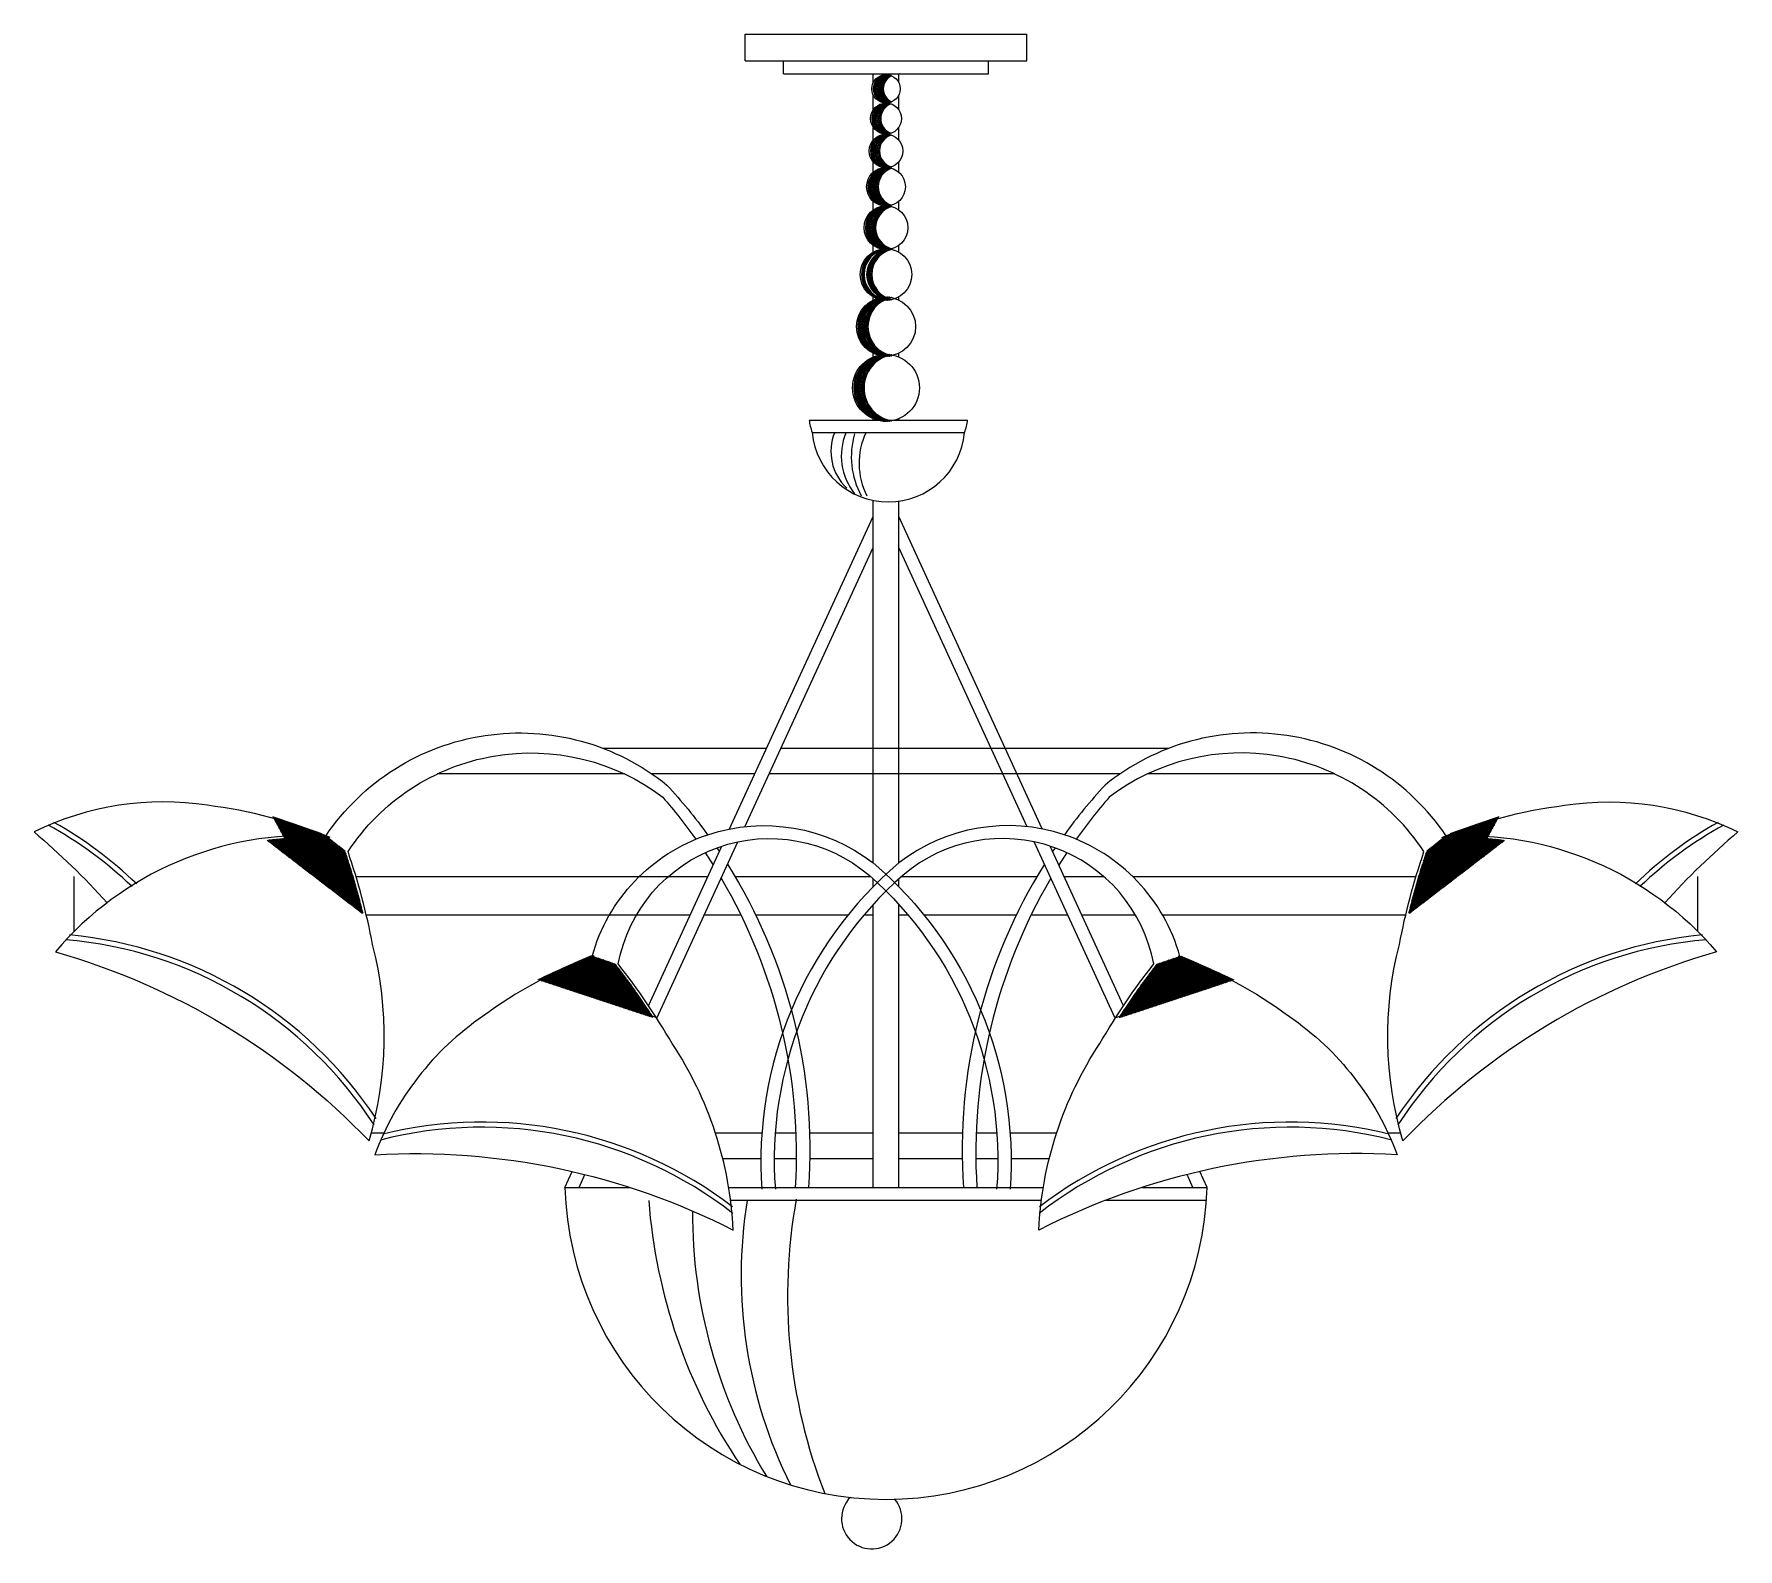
# Model space of a CAD drawing. Extents: x 169 to 1126, y 3558 to 4409.
import ezdxf

# ---------------------------------------------------------------- set-up
doc = ezdxf.new("R2010")
doc.units = 0
doc.header["$MEASUREMENT"] = 0
doc.layers.get('0').update_dxf_attribs({"linetype": 'CONTINUOUS'})
for name, color, linetype in [('3', 3, 'CONTINUOUS'), ('4', 4, 'CONTINUOUS'), ('7', 7, 'CONTINUOUS')]:
    doc.layers.add(name, color=color, linetype=linetype)

# ---------------------------------------------------------------- blocks, each defined once
blk = doc.blocks.new('*X1')
at = {"color": 0}
for p, q in [((11600.79, 8080.1), (11625.62, 8104.93)), ((11600.82, 8079.96), (11625.75, 8104.89)), ((11600.99, 8080.48), (11625.48, 8104.98)), ((11601.12, 8080.09), (11625.88, 8104.84)), ((11601.2, 8080.86), (11625.35, 8105.02)), ((11601.4, 8081.25), (11625.22, 8105.07)), ((11601.43, 8080.22), (11626.01, 8104.8)), ((11601.61, 8081.63), (11625.09, 8105.11)), ((11601.74, 8080.35), (11626.14, 8104.75)), ((11601.82, 8082.02), (11624.96, 8105.15)), ((11602.03, 8082.4), (11624.82, 8105.2)), ((11602.05, 8080.48), (11626.28, 8104.71)), ((11602.24, 8082.79), (11624.69, 8105.24)), ((11602.35, 8080.61), (11626.41, 8104.66)), ((11602.45, 8083.18), (11624.56, 8105.29)), ((11602.66, 8080.74), (11626.54, 8104.62)), ((11602.67, 8083.57), (11624.43, 8105.33)), ((11602.89, 8083.97), (11624.3, 8105.38)), ((11602.97, 8080.87), (11626.67, 8104.57)), ((11603.11, 8084.37), (11624.16, 8105.42)), ((11603.27, 8081), (11626.8, 8104.53)), ((11603.33, 8084.76), (11624.03, 8105.47)), ((11603.55, 8085.16), (11623.9, 8105.51)), ((11603.58, 8081.13), (11626.93, 8104.48)), ((11603.78, 8085.57), (11623.77, 8105.56)), ((11603.89, 8081.26), (11627.07, 8104.44)), ((11604, 8085.97), (11623.63, 8105.6)), ((11604.19, 8081.39), (11627.2, 8104.39)), ((11604.23, 8086.38), (11623.5, 8105.65)), ((11604.46, 8086.79), (11623.37, 8105.69)), ((11604.5, 8081.52), (11627.33, 8104.35)), ((11604.7, 8087.2), (11623.24, 8105.73)), ((11604.81, 8081.65), (11627.46, 8104.3)), ((11604.93, 8087.61), (11623.1, 8105.78)), ((11605.12, 8081.78), (11627.59, 8104.26)), ((11605.17, 8088.02), (11622.97, 8105.82)), ((11605.41, 8088.44), (11622.78, 8105.81)), ((11605.42, 8081.91), (11627.72, 8104.21)), ((11605.66, 8088.86), (11622.47, 8105.68)), ((11605.73, 8082.04), (11627.86, 8104.17)), ((11605.9, 8089.28), (11622.16, 8105.54)), ((11606.04, 8082.17), (11627.99, 8104.12)), ((11606.15, 8089.71), (11621.85, 8105.41)), ((11606.34, 8082.3), (11628.12, 8104.08)), ((11606.4, 8090.13), (11621.54, 8105.28)), ((11606.65, 8090.56), (11621.23, 8105.14)), ((11606.65, 8082.43), (11628.25, 8104.03)), ((11606.9, 8090.99), (11620.92, 8105.01)), ((11606.96, 8082.56), (11628.38, 8103.98)), ((11607.16, 8091.43), (11620.61, 8104.87)), ((11607.26, 8082.69), (11628.51, 8103.94)), ((11607.42, 8091.86), (11620.3, 8104.74)), ((11607.57, 8082.82), (11628.64, 8103.89)), ((11607.69, 8092.3), (11619.99, 8104.6)), ((11607.88, 8082.95), (11628.78, 8103.85)), ((11607.95, 8092.75), (11619.67, 8104.47)), ((11608.19, 8083.08), (11628.91, 8103.8)), ((11608.22, 8093.19), (11619.36, 8104.34)), ((11608.49, 8093.64), (11619.05, 8104.2)), ((11608.49, 8083.21), (11629.04, 8103.76)), ((11608.77, 8094.09), (11618.74, 8104.07)), ((11608.8, 8083.34), (11629.17, 8103.71)), ((11609.04, 8094.55), (11618.43, 8103.93)), ((11609.11, 8083.47), (11629.3, 8103.67)), ((11609.32, 8095), (11618.12, 8103.8)), ((11609.41, 8083.6), (11629.43, 8103.62)), ((11609.61, 8095.46), (11617.81, 8103.66)), ((11609.72, 8083.73), (11629.56, 8103.58)), ((11609.89, 8095.93), (11617.5, 8103.53)), ((11610.03, 8083.86), (11629.7, 8103.53)), ((11610.18, 8096.39), (11617.19, 8103.4)), ((11610.33, 8083.99), (11629.83, 8103.48)), ((11610.48, 8096.86), (11616.88, 8103.26)), ((11610.64, 8084.12), (11629.96, 8103.44)), ((11610.78, 8097.34), (11616.56, 8103.13)), ((11610.95, 8084.25), (11630.09, 8103.39)), ((11611.26, 8084.38), (11630.22, 8103.35)), ((11611.56, 8084.51), (11630.35, 8103.3)), ((11611.87, 8084.64), (11630.48, 8103.26)), ((11612.18, 8084.77), (11630.61, 8103.21)), ((11612.48, 8084.9), (11630.74, 8103.17)), ((11612.79, 8085.03), (11630.88, 8103.12)), ((11613.1, 8085.16), (11631.01, 8103.07)), ((11611.08, 8097.82), (11616.25, 8102.99)), ((11611.38, 8098.3), (11615.94, 8102.86)), ((11611.69, 8098.78), (11615.63, 8102.73)), ((11612, 8099.27), (11615.32, 8102.59)), ((11612.32, 8099.77), (11615.01, 8102.46)), ((11612.64, 8100.26), (11614.7, 8102.32)), ((11612.96, 8100.77), (11614.39, 8102.19)), ((11613.29, 8101.27), (11614.08, 8102.05)), ((11613.4, 8085.29), (11631.14, 8103.03)), ((11613.63, 8101.78), (11613.77, 8101.92)), ((11613.71, 8085.42), (11631.27, 8102.98)), ((11614.02, 8085.56), (11631.4, 8102.94)), ((11614.32, 8085.69), (11631.53, 8102.89)), ((11614.63, 8085.82), (11631.66, 8102.85)), ((11614.94, 8085.95), (11631.79, 8102.8)), ((11615.25, 8086.08), (11631.92, 8102.75)), ((11615.55, 8086.21), (11632.05, 8102.71)), ((11615.86, 8086.34), (11632.18, 8102.66)), ((11616.17, 8086.47), (11632.32, 8102.62)), ((11616.47, 8086.6), (11632.45, 8102.57)), ((11616.78, 8086.73), (11632.58, 8102.52)), ((11617.09, 8086.86), (11632.71, 8102.48)), ((11617.39, 8086.99), (11632.84, 8102.43)), ((11617.7, 8087.12), (11632.97, 8102.39)), ((11618.01, 8087.25), (11633.1, 8102.34)), ((11618.32, 8087.38), (11633.23, 8102.29)), ((11618.62, 8087.51), (11633.36, 8102.25)), ((11618.93, 8087.64), (11633.49, 8102.2)), ((11619.24, 8087.77), (11633.62, 8102.15)), ((11619.54, 8087.9), (11633.75, 8102.11)), ((11619.85, 8088.03), (11633.88, 8102.06)), ((11620.16, 8088.16), (11634.01, 8102.02)), ((11620.46, 8088.29), (11634.14, 8101.97)), ((11620.77, 8088.42), (11634.28, 8101.92)), ((11621.08, 8088.55), (11634.41, 8101.88)), ((11621.39, 8088.68), (11634.54, 8101.83)), ((11621.69, 8088.81), (11634.67, 8101.78)), ((11622, 8088.94), (11634.8, 8101.74)), ((11622.31, 8089.07), (11634.93, 8101.69)), ((11622.61, 8089.2), (11635.06, 8101.65)), ((11622.92, 8089.33), (11635.19, 8101.6)), ((11623.23, 8089.46), (11635.32, 8101.55)), ((11623.53, 8089.59), (11635.45, 8101.51)), ((11623.84, 8089.72), (11635.58, 8101.46)), ((11624.15, 8089.85), (11635.71, 8101.41)), ((11624.46, 8089.98), (11635.84, 8101.37)), ((11624.76, 8090.11), (11635.97, 8101.32)), ((11625.07, 8090.24), (11636.1, 8101.27)), ((11625.38, 8090.37), (11636.23, 8101.23)), ((11625.68, 8090.5), (11636.36, 8101.18)), ((11625.99, 8090.63), (11636.49, 8101.13)), ((11626.3, 8090.76), (11636.62, 8101.09)), ((11626.6, 8090.89), (11636.75, 8101.04)), ((11626.91, 8091.02), (11636.88, 8100.99)), ((11627.22, 8091.15), (11637.01, 8100.95)), ((11627.53, 8091.28), (11637.14, 8100.9)), ((11627.83, 8091.41), (11637.27, 8100.85)), ((11628.14, 8091.54), (11637.4, 8100.81)), ((11628.45, 8091.67), (11637.53, 8100.76)), ((11628.75, 8091.8), (11637.66, 8100.71)), ((11629.06, 8091.94), (11637.79, 8100.66)), ((11629.37, 8092.07), (11637.92, 8100.62)), ((11629.67, 8092.2), (11638.05, 8100.57)), ((11629.98, 8092.33), (11638.18, 8100.52)), ((11630.29, 8092.46), (11638.31, 8100.48)), ((11630.6, 8092.59), (11638.44, 8100.43)), ((11630.9, 8092.72), (11638.57, 8100.38)), ((11631.21, 8092.85), (11638.7, 8100.34)), ((11631.52, 8092.98), (11638.83, 8100.29)), ((11631.82, 8093.11), (11638.96, 8100.24)), ((11632.13, 8093.24), (11639.09, 8100.19)), ((11632.44, 8093.37), (11639.22, 8100.15)), ((11632.74, 8093.5), (11639.35, 8100.1)), ((11633.05, 8093.63), (11639.48, 8100.05)), ((11633.36, 8093.76), (11639.61, 8100.01)), ((11633.66, 8093.89), (11639.74, 8099.96)), ((11633.97, 8094.02), (11639.87, 8099.91)), ((11634.28, 8094.15), (11639.99, 8099.86)), ((11634.59, 8094.28), (11640.12, 8099.82)), ((11634.89, 8094.41), (11640.25, 8099.77)), ((11635.2, 8094.54), (11640.38, 8099.72)), ((11635.51, 8094.67), (11640.51, 8099.68)), ((11635.81, 8094.8), (11640.64, 8099.63)), ((11636.12, 8094.93), (11640.77, 8099.58)), ((11636.43, 8095.06), (11640.9, 8099.53)), ((11636.73, 8095.19), (11641.03, 8099.49)), ((11637.04, 8095.32), (11641.16, 8099.44)), ((11637.35, 8095.45), (11641.29, 8099.39)), ((11637.66, 8095.58), (11641.42, 8099.34)), ((11637.96, 8095.71), (11641.55, 8099.3)), ((11638.27, 8095.84), (11641.68, 8099.25)), ((11638.58, 8095.97), (11641.81, 8099.2)), ((11638.88, 8096.1), (11641.93, 8099.15)), ((11639.19, 8096.23), (11642.06, 8099.11)), ((11639.5, 8096.36), (11642.19, 8099.06)), ((11639.8, 8096.49), (11642.32, 8099.01)), ((11640.11, 8096.62), (11642.45, 8098.96)), ((11640.42, 8096.75), (11642.58, 8098.91)), ((11640.73, 8096.88), (11642.71, 8098.87)), ((11641.03, 8097.01), (11642.84, 8098.82)), ((11641.34, 8097.14), (11642.97, 8098.77)), ((11641.65, 8097.27), (11643.1, 8098.72)), ((11641.95, 8097.4), (11643.23, 8098.68)), ((11642.26, 8097.53), (11643.35, 8098.63)), ((11642.57, 8097.66), (11643.48, 8098.58)), ((11642.87, 8097.79), (11643.61, 8098.53)), ((11643.18, 8097.92), (11643.74, 8098.48)), ((11643.49, 8098.05), (11643.87, 8098.44)), ((11643.8, 8098.19), (11644, 8098.39)), ((11644.1, 8098.32), (11644.13, 8098.34))]:
    blk.add_line(p, q, dxfattribs=at)

msp = doc.modelspace()

# ---------------------------------------------------------------- linework, layer by layer
at = {"layer": '3'}
for p, q in [((647.11, 4386.36), (647.11, 4386.83)), ((605.64, 4185.32), (691.27, 4185.32)), ((302.8, 3969.37), (302.79, 3969.42)), ((303.03, 3968.94), (302.98, 3969.35)), ((303.26, 3968.52), (303.17, 3969.29)), ((303.48, 3968.1), (303.36, 3969.23)), ((303.71, 3967.68), (303.55, 3969.17)), ((303.94, 3967.25), (303.73, 3969.11)), ((304.17, 3966.83), (303.92, 3969.04)), ((304.4, 3966.41), (304.11, 3968.98)), ((310.34, 3956.84), (304.13, 3968.33)), ((304.63, 3965.99), (304.3, 3968.92)), ((304.85, 3965.56), (304.49, 3968.86)), ((305.08, 3965.14), (304.67, 3968.8)), ((305.31, 3964.72), (304.86, 3968.73)), ((305.54, 3964.3), (305.05, 3968.67)), ((305.77, 3963.87), (305.24, 3968.61)), ((305.99, 3963.45), (305.43, 3968.55)), ((306.22, 3963.03), (305.62, 3968.48)), ((306.45, 3962.61), (305.8, 3968.42)), ((306.68, 3962.18), (305.99, 3968.36)), ((306.91, 3961.76), (306.18, 3968.3)), ((307.14, 3961.34), (306.37, 3968.23)), ((307.36, 3960.92), (306.56, 3968.17)), ((307.59, 3960.49), (306.74, 3968.11)), ((307.82, 3960.07), (306.93, 3968.04)), ((308.05, 3959.65), (307.12, 3967.98)), ((308.28, 3959.23), (307.31, 3967.92)), ((308.51, 3958.8), (307.5, 3967.86)), ((308.73, 3958.38), (307.68, 3967.79)), ((308.96, 3957.96), (307.87, 3967.73)), ((309.19, 3957.54), (308.06, 3967.67)), ((309.42, 3957.11), (308.25, 3967.6)), ((309.65, 3956.69), (308.44, 3967.54)), ((309.87, 3956.27), (308.63, 3967.48)), ((310.1, 3955.85), (308.81, 3967.41)), ((310.33, 3955.42), (309, 3967.35)), ((310.56, 3955), (309.19, 3967.29)), ((310.79, 3954.58), (309.38, 3967.22)), ((310.71, 3956.89), (309.57, 3967.16)), ((310.89, 3956.91), (309.75, 3967.1)), ((311.07, 3956.93), (309.94, 3967.03)), ((311.25, 3956.95), (310.13, 3966.97)), ((311.43, 3956.97), (310.32, 3966.91)), ((311.6, 3956.99), (310.51, 3966.84)), ((311.78, 3957.01), (310.7, 3966.78)), ((311.96, 3957.03), (310.88, 3966.72)), ((312.14, 3957.05), (311.07, 3966.65)), ((312.32, 3957.07), (311.26, 3966.59)), ((312.5, 3957.09), (311.45, 3966.52)), ((312.68, 3957.11), (311.64, 3966.46)), ((312.86, 3957.13), (311.82, 3966.4)), ((313.04, 3957.15), (312.01, 3966.33)), ((313.22, 3957.17), (312.2, 3966.27)), ((313.39, 3957.19), (312.39, 3966.2)), ((313.57, 3957.21), (312.58, 3966.14)), ((313.75, 3957.23), (312.77, 3966.08)), ((313.93, 3957.24), (312.95, 3966.01)), ((314.11, 3957.26), (313.14, 3965.95)), ((314.29, 3957.28), (313.33, 3965.88)), ((314.47, 3957.3), (313.52, 3965.82)), ((314.65, 3957.32), (313.71, 3965.75)), ((314.83, 3957.34), (313.9, 3965.69)), ((315.01, 3957.35), (314.08, 3965.62)), ((315.18, 3957.37), (314.27, 3965.56)), ((315.36, 3957.39), (314.46, 3965.5)), ((315.54, 3957.41), (314.65, 3965.43)), ((315.72, 3957.43), (314.84, 3965.37)), ((315.9, 3957.44), (315.03, 3965.3)), ((316.08, 3957.46), (315.21, 3965.24)), ((316.26, 3957.48), (315.4, 3965.17)), ((316.44, 3957.5), (315.59, 3965.11)), ((316.62, 3957.51), (315.78, 3965.04)), ((316.8, 3957.53), (315.97, 3964.98)), ((316.98, 3957.55), (316.16, 3964.91)), ((317.16, 3957.56), (316.34, 3964.85)), ((317.33, 3957.58), (316.53, 3964.78)), ((317.51, 3957.6), (316.72, 3964.72)), ((317.69, 3957.61), (316.91, 3964.65)), ((317.87, 3957.63), (317.1, 3964.59)), ((318.05, 3957.64), (317.29, 3964.52)), ((318.23, 3957.66), (317.47, 3964.46)), ((318.41, 3957.68), (317.66, 3964.39)), ((318.59, 3957.69), (317.85, 3964.33)), ((318.77, 3957.71), (318.04, 3964.26)), ((318.95, 3957.72), (318.23, 3964.19)), ((319.13, 3957.74), (318.42, 3964.13)), ((319.31, 3957.75), (318.6, 3964.06)), ((319.49, 3957.77), (318.79, 3964)), ((319.67, 3957.78), (318.98, 3963.93)), ((319.85, 3957.8), (319.17, 3963.87)), ((320.03, 3957.81), (319.36, 3963.8)), ((320.2, 3957.83), (319.55, 3963.73)), ((320.38, 3957.84), (319.74, 3963.67)), ((320.56, 3957.86), (319.92, 3963.6)), ((320.74, 3957.87), (320.11, 3963.54)), ((320.92, 3957.89), (320.3, 3963.47)), ((321.1, 3957.9), (320.49, 3963.41)), ((321.28, 3957.91), (320.68, 3963.34)), ((321.46, 3957.93), (320.87, 3963.27)), ((321.64, 3957.94), (321.05, 3963.21)), ((321.82, 3957.95), (321.24, 3963.14)), ((322, 3957.97), (321.43, 3963.07)), ((322.18, 3957.98), (321.62, 3963.01)), ((322.36, 3958), (321.81, 3962.94)), ((322.54, 3958.01), (322, 3962.88)), ((971.68, 3958.01), (972.22, 3962.88)), ((971.86, 3958), (972.41, 3962.94)), ((972.04, 3957.98), (972.6, 3963.01)), ((972.22, 3957.97), (972.79, 3963.07)), ((972.4, 3957.95), (972.97, 3963.14)), ((972.58, 3957.94), (973.16, 3963.21)), ((972.75, 3957.93), (973.35, 3963.27)), ((972.93, 3957.91), (973.54, 3963.34)), ((973.11, 3957.9), (973.73, 3963.41)), ((973.29, 3957.89), (973.92, 3963.47)), ((973.47, 3957.87), (974.1, 3963.54)), ((973.65, 3957.86), (974.29, 3963.6)), ((973.83, 3957.84), (974.48, 3963.67)), ((974.01, 3957.83), (974.67, 3963.73)), ((974.19, 3957.81), (974.86, 3963.8)), ((974.37, 3957.8), (975.05, 3963.87)), ((974.55, 3957.78), (975.24, 3963.93)), ((974.73, 3957.77), (975.42, 3964)), ((974.91, 3957.75), (975.61, 3964.06)), ((975.09, 3957.74), (975.8, 3964.13)), ((975.27, 3957.72), (975.99, 3964.19)), ((975.45, 3957.71), (976.18, 3964.26)), ((975.63, 3957.69), (976.37, 3964.33)), ((975.81, 3957.68), (976.55, 3964.39)), ((975.99, 3957.66), (976.74, 3964.46)), ((976.16, 3957.64), (976.93, 3964.52)), ((976.34, 3957.63), (977.12, 3964.59)), ((976.52, 3957.61), (977.31, 3964.65)), ((976.7, 3957.6), (977.5, 3964.72)), ((976.88, 3957.58), (977.68, 3964.78)), ((977.06, 3957.56), (977.87, 3964.85)), ((977.24, 3957.55), (978.06, 3964.91)), ((977.42, 3957.53), (978.25, 3964.98)), ((977.6, 3957.51), (978.44, 3965.04)), ((977.78, 3957.5), (978.63, 3965.11)), ((977.96, 3957.48), (978.81, 3965.17)), ((978.14, 3957.46), (979, 3965.24)), ((978.32, 3957.44), (979.19, 3965.3)), ((978.49, 3957.43), (979.38, 3965.37)), ((978.67, 3957.41), (979.57, 3965.43)), ((978.85, 3957.39), (979.76, 3965.5)), ((979.03, 3957.37), (979.94, 3965.56)), ((979.21, 3957.35), (980.13, 3965.62)), ((979.39, 3957.34), (980.32, 3965.69)), ((979.57, 3957.32), (980.51, 3965.75)), ((979.75, 3957.3), (980.7, 3965.82)), ((979.93, 3957.28), (980.89, 3965.88)), ((980.11, 3957.26), (981.07, 3965.95)), ((980.29, 3957.24), (981.26, 3966.01)), ((980.46, 3957.23), (981.45, 3966.08)), ((980.64, 3957.21), (981.64, 3966.14)), ((980.82, 3957.19), (981.83, 3966.2)), ((981, 3957.17), (982.02, 3966.27)), ((981.18, 3957.15), (982.2, 3966.33)), ((981.36, 3957.13), (982.39, 3966.4)), ((981.54, 3957.11), (982.58, 3966.46)), ((981.72, 3957.09), (982.77, 3966.52)), ((981.9, 3957.07), (982.96, 3966.59)), ((982.08, 3957.05), (983.14, 3966.65)), ((982.25, 3957.03), (983.33, 3966.72)), ((982.43, 3957.01), (983.52, 3966.78)), ((982.61, 3956.99), (983.71, 3966.84)), ((982.79, 3956.97), (983.9, 3966.91)), ((982.97, 3956.95), (984.09, 3966.97)), ((983.15, 3956.93), (984.27, 3967.03)), ((983.33, 3956.91), (984.46, 3967.1)), ((983.43, 3954.58), (984.84, 3967.22)), ((983.51, 3956.89), (984.65, 3967.16)), ((983.66, 3955), (985.03, 3967.29)), ((983.88, 3956.84), (990.09, 3968.33)), ((983.89, 3955.42), (985.22, 3967.35)), ((984.11, 3955.85), (985.4, 3967.41)), ((984.34, 3956.27), (985.59, 3967.48)), ((984.57, 3956.69), (985.78, 3967.54)), ((984.8, 3957.11), (985.97, 3967.6)), ((985.03, 3957.54), (986.16, 3967.67)), ((985.26, 3957.96), (986.34, 3967.73)), ((985.48, 3958.38), (986.53, 3967.79)), ((985.71, 3958.8), (986.72, 3967.86)), ((985.94, 3959.23), (986.91, 3967.92)), ((986.17, 3959.65), (987.1, 3967.98)), ((986.4, 3960.07), (987.28, 3968.04)), ((986.62, 3960.49), (987.47, 3968.11)), ((986.85, 3960.92), (987.66, 3968.17)), ((987.08, 3961.34), (987.85, 3968.23)), ((987.31, 3961.76), (988.04, 3968.3)), ((987.54, 3962.18), (988.23, 3968.36)), ((987.77, 3962.61), (988.41, 3968.42)), ((987.99, 3963.03), (988.6, 3968.48)), ((988.22, 3963.45), (988.79, 3968.55)), ((988.45, 3963.87), (988.98, 3968.61)), ((988.68, 3964.3), (989.17, 3968.67)), ((988.91, 3964.72), (989.35, 3968.73)), ((989.13, 3965.14), (989.54, 3968.8)), ((989.36, 3965.56), (989.73, 3968.86)), ((989.59, 3965.99), (989.92, 3968.92)), ((989.82, 3966.41), (990.11, 3968.98)), ((990.05, 3966.83), (990.29, 3969.04)), ((990.28, 3967.25), (990.48, 3969.11)), ((990.5, 3967.68), (990.67, 3969.17)), ((990.73, 3968.1), (990.86, 3969.23)), ((990.96, 3968.52), (991.05, 3969.29)), ((991.19, 3968.94), (991.23, 3969.35)), ((991.42, 3969.37), (991.42, 3969.42)), ((301.34, 3955.62), (301.14, 3955.77)), ((322.72, 3958.02), (322.19, 3962.81)), ((322.9, 3958.03), (322.37, 3962.74)), ((323.08, 3958.05), (322.56, 3962.68)), ((323.26, 3958.06), (322.75, 3962.61)), ((323.44, 3958.07), (322.94, 3962.54)), ((323.62, 3958.08), (323.13, 3962.48)), ((323.8, 3958.1), (323.32, 3962.41)), ((323.98, 3958.11), (323.51, 3962.34)), ((324.16, 3958.12), (323.69, 3962.28)), ((324.34, 3958.13), (323.88, 3962.21)), ((324.52, 3958.14), (324.07, 3962.14)), ((324.7, 3958.16), (324.26, 3962.08)), ((324.88, 3958.17), (324.45, 3962.01)), ((325.06, 3958.18), (324.64, 3961.94)), ((325.24, 3958.19), (324.83, 3961.87)), ((325.42, 3958.2), (325.01, 3961.81)), ((325.6, 3958.21), (325.2, 3961.74)), ((325.78, 3958.22), (325.39, 3961.67)), ((325.96, 3958.23), (325.58, 3961.61)), ((326.14, 3958.25), (325.77, 3961.54)), ((326.32, 3958.26), (325.96, 3961.47)), ((326.5, 3958.27), (326.15, 3961.4)), ((326.68, 3958.28), (326.33, 3961.34)), ((326.85, 3958.29), (326.52, 3961.27)), ((327.03, 3958.3), (326.71, 3961.2)), ((327.21, 3958.31), (326.9, 3961.13)), ((327.39, 3958.32), (327.09, 3961.07)), ((327.58, 3958.33), (327.28, 3961)), ((327.76, 3958.34), (327.47, 3960.93)), ((327.94, 3958.35), (327.65, 3960.86)), ((328.12, 3958.36), (327.84, 3960.79)), ((328.3, 3958.37), (328.03, 3960.73)), ((328.48, 3958.37), (328.22, 3960.66)), ((328.66, 3958.38), (328.41, 3960.59)), ((328.84, 3958.39), (328.6, 3960.52)), ((329.02, 3958.4), (328.79, 3960.46)), ((329.2, 3958.41), (328.98, 3960.39)), ((329.38, 3958.42), (329.16, 3960.32)), ((329.56, 3958.43), (329.35, 3960.25)), ((329.74, 3958.44), (329.54, 3960.18)), ((329.92, 3958.44), (329.73, 3960.11)), ((964.3, 3958.44), (964.49, 3960.11)), ((964.48, 3958.44), (964.67, 3960.18)), ((964.66, 3958.43), (964.86, 3960.25)), ((964.84, 3958.42), (965.05, 3960.32)), ((965.02, 3958.41), (965.24, 3960.39)), ((965.2, 3958.4), (965.43, 3960.46)), ((965.38, 3958.39), (965.62, 3960.52)), ((965.56, 3958.38), (965.81, 3960.59)), ((965.74, 3958.37), (966, 3960.66)), ((965.92, 3958.37), (966.18, 3960.73)), ((966.1, 3958.36), (966.37, 3960.79)), ((966.28, 3958.35), (966.56, 3960.86)), ((966.46, 3958.34), (966.75, 3960.93)), ((966.64, 3958.33), (966.94, 3961)), ((966.82, 3958.32), (967.13, 3961.07)), ((967, 3958.31), (967.32, 3961.13)), ((967.18, 3958.3), (967.51, 3961.2)), ((967.36, 3958.29), (967.69, 3961.27)), ((967.54, 3958.28), (967.88, 3961.34)), ((967.72, 3958.27), (968.07, 3961.4)), ((967.9, 3958.26), (968.26, 3961.47)), ((968.08, 3958.25), (968.45, 3961.54)), ((968.26, 3958.23), (968.64, 3961.61)), ((968.44, 3958.22), (968.83, 3961.67)), ((968.62, 3958.21), (969.01, 3961.74)), ((968.8, 3958.2), (969.2, 3961.81)), ((968.98, 3958.19), (969.39, 3961.87)), ((969.16, 3958.18), (969.58, 3961.94)), ((969.34, 3958.17), (969.77, 3962.01)), ((969.52, 3958.16), (969.96, 3962.08)), ((969.7, 3958.14), (970.15, 3962.14)), ((969.88, 3958.13), (970.33, 3962.21)), ((970.06, 3958.12), (970.52, 3962.28)), ((970.24, 3958.11), (970.71, 3962.34)), ((970.42, 3958.1), (970.9, 3962.41)), ((970.6, 3958.08), (971.09, 3962.48)), ((970.78, 3958.07), (971.28, 3962.54)), ((970.96, 3958.06), (971.47, 3962.61)), ((971.14, 3958.05), (971.65, 3962.68)), ((971.32, 3958.03), (971.84, 3962.74)), ((971.5, 3958.02), (972.03, 3962.81)), ((992.88, 3955.62), (993.07, 3955.77)), ((191.1, 3905), (191.1, 3935.8)), ((1103.1, 3905.02), (1103.1, 3935.8)), ((517.98, 3856.65), (453.43, 3877.99)), ((776.24, 3856.65), (840.79, 3877.99)), ((639.91, 3862.79), (639.91, 3866.33)), ((654.31, 3862.79), (654.31, 3866.33)), ((357.97, 3791.8), (365.11, 3791.8)), ((929.1, 3791.8), (936.24, 3791.8)), ((466.76, 3761.12), (470.87, 3770.06)), ((474.68, 3761.12), (478, 3768.35)), ((819.53, 3761.12), (816.21, 3768.35)), ((827.46, 3761.12), (823.35, 3770.06)), ((466.76, 3761.12), (503.23, 3761.12)), ((770.63, 3753.92), (827.11, 3753.92)), ((790.99, 3761.12), (827.46, 3761.12))]:
    msp.add_line(p, q, dxfattribs=at)
for centre, radius, start, end in [((647.83, 4378.37), 7.99, 92.58383, 267.41617), ((648.55, 4378.37), 7.99, 95.17293, 264.82707), ((649.27, 4378.37), 7.99, 97.77268, 262.22732), ((649.99, 4378.37), 7.99, 100.38864, 259.61136), ((650.71, 4378.37), 7.99, 103.02671, 256.97329), ((651.43, 4378.37), 7.99, 105.6932, 254.3068), ((652.15, 4378.37), 7.99, 108.39506, 251.60494), ((652.87, 4378.37), 7.99, 111.14002, 248.85998), ((653.59, 4378.37), 7.99, 113.93684, 246.06316), ((647.83, 4361.62), 8.71, 92.37001, 267.62999), ((648.55, 4361.62), 8.71, 94.74408, 265.25592), ((649.27, 4361.62), 8.71, 97.12635, 262.87365), ((649.99, 4361.62), 8.71, 99.52108, 260.47892), ((650.71, 4361.62), 8.71, 101.93272, 258.06728), ((651.43, 4361.62), 8.71, 104.36603, 255.63397), ((652.15, 4361.62), 8.71, 106.82612, 253.17388), ((652.87, 4361.62), 8.71, 109.31861, 250.68139), ((647.83, 4343.43), 9.43, 92.18887, 267.81113), ((648.55, 4343.43), 9.43, 94.38095, 265.61905), ((649.27, 4343.43), 9.43, 96.57948, 263.42052), ((649.99, 4343.43), 9.43, 98.78778, 261.21222), ((650.71, 4343.43), 9.43, 101.00933, 258.99067), ((651.43, 4343.43), 9.43, 103.24778, 256.75222), ((652.15, 4343.43), 9.43, 105.50702, 254.49298), ((652.87, 4343.43), 9.43, 107.79127, 252.20873), ((647.83, 4323.32), 10.87, 91.89867, 268.10133), ((648.55, 4323.32), 10.87, 93.79944, 266.20056), ((649.27, 4323.32), 10.87, 95.7044, 264.2956), ((649.99, 4323.32), 10.87, 97.61571, 262.38429), ((650.71, 4323.32), 10.87, 99.53559, 260.46441), ((651.43, 4323.32), 10.87, 101.46634, 258.53366), ((652.15, 4323.32), 10.87, 103.41039, 256.58961), ((652.87, 4323.32), 10.87, 105.3703, 254.6297), ((653.59, 4323.32), 10.87, 107.34882, 252.65118), ((647.83, 4300.34), 12.31, 91.67642, 268.32358), ((648.55, 4300.34), 12.31, 93.35428, 266.64572), ((649.27, 4300.34), 12.31, 95.03503, 264.96497), ((649.99, 4300.34), 12.31, 96.72013, 263.27987), ((650.71, 4300.34), 12.31, 98.4111, 261.5889), ((651.43, 4300.34), 12.31, 100.10948, 259.89052), ((652.15, 4300.34), 12.31, 101.81688, 258.18312), ((652.87, 4300.34), 12.31, 103.53501, 256.46499), ((653.59, 4300.34), 12.31, 105.26563, 254.73437), ((647.83, 4274.05), 14.47, 91.42604, 268.57396), ((648.55, 4274.05), 14.47, 92.85297, 267.14703), ((649.27, 4274.05), 14.47, 94.28167, 265.71833), ((650.71, 4274.05), 14.47, 97.14801, 262.85199), ((651.43, 4274.05), 14.47, 98.5875, 261.4125), ((652.15, 4274.05), 14.47, 100.03247, 259.96753), ((652.87, 4274.05), 14.47, 101.48391, 258.51609), ((653.59, 4274.05), 14.47, 102.94287, 257.05713), ((647.83, 4244.73), 16.63, 91.24074, 268.75926), ((648.55, 4244.73), 16.63, 92.48207, 267.51793), ((649.27, 4244.73), 16.63, 93.72456, 266.27544), ((649.99, 4244.73), 16.63, 94.9688, 265.0312), ((650.71, 4244.73), 16.63, 96.21541, 263.78459), ((651.43, 4244.73), 16.63, 97.46497, 262.53503), ((652.15, 4244.73), 16.63, 98.71811, 261.28189), ((652.87, 4244.73), 16.63, 99.97548, 260.02452), ((653.59, 4244.73), 16.63, 101.23771, 258.76229), ((647.83, 4210.35), 18.79, 91.09806, 268.90194), ((648.55, 4210.35), 18.79, 92.19652, 267.80348), ((649.27, 4210.35), 18.79, 93.2958, 266.7042), ((649.99, 4210.35), 18.79, 94.39629, 265.60371), ((650.71, 4210.35), 18.79, 95.4984, 264.5016), ((651.43, 4210.35), 18.79, 96.60256, 263.39744), ((652.15, 4210.35), 18.79, 97.70919, 262.29081), ((652.87, 4210.35), 18.79, 98.81872, 261.18128), ((653.59, 4210.35), 18.79, 99.9316, 260.0684), ((644.25, 4174.6), 28.1, 157.57574, 227.13096), ((656.32, 4172.29), 34.31, 157.97426, 218.58851), ((673.35, 4171.59), 45.72, 163.55402, 208.68516), ((672.88, 4168.05), 40.9, 155.26988, 206.74164), ((65.55, 3764.01), 229.3, 46.44902, 61.07978), ((65.55, 3764.01), 232.18, 46.23857, 60.55837), ((1228.67, 3764.01), 232.18, 119.44163, 133.76143), ((1228.67, 3764.01), 229.3, 118.92022, 133.55098), ((166.94, 3671.76), 229.3, 32.86655, 85.2109), ((166.94, 3671.76), 232.18, 33.47795, 84.68949), ((1127.28, 3671.76), 232.18, 95.31051, 146.52205), ((1127.28, 3671.76), 229.3, 94.7891, 147.13345), ((420.1, 3565.64), 229.3, 52.06721, 104.41155), ((420.1, 3565.64), 232.18, 52.6786, 103.89014), ((874.12, 3565.64), 229.3, 75.58845, 127.93279), ((874.12, 3565.64), 232.18, 76.10986, 127.3214), ((820.88, 3776.81), 307.94, 184.28567, 213.7722), ((829.9, 3711.69), 264.16, 170.82712, 206.45718), ((897.49, 3700.12), 305.67, 169.73575, 201.28952), ((822.69, 3746.79), 284.31, 179.78177, 211.37011)]:
    msp.add_arc(centre, radius, start, end, dxfattribs=at)
at = {"layer": '4'}
for p, q in [((567.91, 4409.12), (726.31, 4409.12)), ((567.91, 4394.03), (567.91, 4409.12)), ((726.31, 4394.03), (726.31, 4409.12)), ((567.91, 4394.03), (726.31, 4394.03)), ((639.91, 4192.24), (639.91, 4192.99)), ((654.31, 4192.24), (654.31, 4192.99)), ((603.93, 4192.24), (692.98, 4192.24)), ((639.91, 3943.42), (639.91, 4147.09)), ((654.31, 3943.42), (654.31, 4146.64)), ((580.1, 4007.8), (488.23, 4007.8)), ((805.99, 4007.8), (588.02, 4007.8)), ((500.17, 3993.4), (395, 3993.4)), ((573.48, 3993.4), (515.69, 3993.4)), ((778.53, 3993.4), (581.41, 3993.4)), ((899.21, 3993.4), (794.04, 3993.4)), ((349.32, 3935.8), (547.02, 3935.8)), ((562.28, 3935.8), (638.46, 3935.8)), ((639.91, 3930.02), (639.91, 3934.5)), ((654.31, 3930.02), (654.31, 3934.5)), ((655.75, 3935.8), (731.94, 3935.8)), ((747.2, 3935.8), (769.42, 3935.8)), ((785.71, 3935.8), (944.89, 3935.8)), ((639.91, 3761.12), (639.91, 3920.1)), ((654.31, 3761.12), (654.31, 3920.1)), ((355.13, 3914.2), (537.09, 3914.2)), ((545.02, 3914.2), (565.57, 3914.2)), ((573.89, 3914.2), (625.79, 3914.2)), ((634.74, 3914.2), (639.91, 3914.2)), ((654.31, 3914.2), (659.47, 3914.2)), ((668.43, 3914.2), (720.33, 3914.2)), ((728.65, 3914.2), (749.2, 3914.2)), ((757.12, 3914.2), (787.26, 3914.2)), ((802.46, 3914.2), (939.09, 3914.2)), ((559.81, 3753.92), (734.41, 3753.92))]:
    msp.add_line(p, q, dxfattribs=at)
for points in [[(334.81, 3957.67, 0.066089), (265.89, 3975.79, 0.154476), (168.5, 3960.8, -0.036516), (209.52, 3920.94, 0.053258)], [(959.41, 3957.67, -0.066089), (1028.32, 3975.79, -0.154476), (1125.71, 3960.8, 0.036516), (1084.7, 3920.94, -0.053258)], [(332.36, 3958.54, 0.236), (180.45, 3893.45, -0.13355), (356.67, 3787.22, 0.135383), (358.72, 3897.62, 0.033865), (344.87, 3949.75)], [(961.85, 3958.54, -0.236), (1113.77, 3893.45, 0.13355), (937.54, 3787.22, -0.135383), (935.5, 3897.62, -0.033865), (949.35, 3949.75)], [(545.47, 3949.19, -0.006789), (549.97, 3942.23)], [(552.06, 3951.91, -0.00207), (553.46, 3949.83)], [(742.15, 3951.91, 0.00207), (740.75, 3949.83)], [(748.74, 3949.19, 0.006789), (744.24, 3942.23)], [(483.06, 3891.28, 0.066089), (420.49, 3857.17, 0.154476), (359.94, 3779.44, -0.13355), (561.3, 3737.07, 0.135383), (526.93, 3842.01, 0.033865), (496.7, 3886.68)], [(811.16, 3891.28, -0.066089), (873.72, 3857.17, -0.154476), (934.28, 3779.44, 0.13355), (732.92, 3737.07, -0.135383), (767.29, 3842.01, -0.033865), (797.51, 3886.68)]]:
    msp.add_lwpolyline(points, format="xyb", dxfattribs=at)
for centre, radius, start, end in [((634.98, 4196.26), 31.32, 187.36298, 200.44085), ((648.45, 4189.23), 42.99, 185.21588, 354.78412), ((661.92, 4196.26), 31.32, 339.55915, 352.63702), ((647.11, 3766.24), 180.42, 181.6267, 358.3733), ((639.11, 3574.96), 16.98, 135.14187, 40.06865)]:
    msp.add_arc(centre, radius, start, end, dxfattribs=at)
at = {"layer": '7'}
for p, q in [((589.51, 4386.83), (589.51, 4394.03)), ((704.71, 4386.83), (704.71, 4394.03)), ((589.51, 4386.83), (704.71, 4386.83)), ((639.91, 4381.83), (639.91, 4386.83)), ((654.31, 4381.83), (654.31, 4386.83)), ((639.91, 4366.51), (639.91, 4374.92)), ((654.31, 4366.51), (654.31, 4374.92)), ((639.91, 4349.51), (639.91, 4356.72)), ((654.31, 4349.51), (654.31, 4356.72)), ((639.91, 4331.46), (639.91, 4337.34)), ((654.31, 4331.46), (654.31, 4337.34)), ((639.91, 4310.32), (639.91, 4315.18)), ((654.31, 4310.32), (654.31, 4315.18)), ((639.91, 4286.6), (639.91, 4290.36)), ((654.31, 4286.6), (654.31, 4290.36)), ((639.91, 4259.71), (639.91, 4261.5)), ((654.31, 4259.71), (654.31, 4261.5)), ((639.91, 4227.7), (639.91, 4229.74)), ((654.31, 4227.7), (654.31, 4229.74)), ((559.28, 3962.5), (639.91, 4137.98)), ((734.93, 3962.5), (654.31, 4137.98)), ((567.8, 3963.79), (639.91, 4120.73)), ((726.41, 3963.79), (654.31, 4120.73)), ((518.32, 3856.11), (563.89, 3955.28)), ((775.89, 3856.11), (730.32, 3955.28)), ((513.67, 3863.22), (554.86, 3952.87)), ((780.55, 3863.22), (739.36, 3952.87)), ((551.24, 3791.8), (577.41, 3791.8)), ((584.89, 3791.8), (596.41, 3791.8)), ((604.19, 3791.8), (639.91, 3791.8)), ((654.31, 3791.8), (690.03, 3791.8)), ((697.8, 3791.8), (709.33, 3791.8)), ((716.81, 3791.8), (742.98, 3791.8)), ((555.38, 3777.4), (576.83, 3777.4)), ((584.33, 3777.4), (596.63, 3777.4)), ((604.31, 3777.4), (639.91, 3777.4)), ((654.31, 3777.4), (689.91, 3777.4)), ((697.59, 3777.4), (709.89, 3777.4)), ((717.38, 3777.4), (738.84, 3777.4)), ((558.75, 3761.12), (735.47, 3761.12))]:
    msp.add_line(p, q, dxfattribs=at)
for points in [[(332.36, 3958.54, -0.439909), (524.06, 3987.16, -0.029856), (546.92, 3959.24)], [(961.85, 3958.54, 0.439909), (770.16, 3987.16, 0.029856), (747.3, 3959.24)], [(344.87, 3949.75, -0.434141), (521.71, 3980.34, -0.024594), (540.27, 3956.76)], [(949.35, 3949.75, 0.434141), (772.5, 3980.34, 0.024594), (753.95, 3956.76)], [(482, 3890.87, -0.533255), (639.91, 3943.42, -0.23896), (716.82, 3760.03)], [(812.22, 3890.87, 0.533255), (654.31, 3943.42, 0.23896), (577.4, 3760.03)], [(496.7, 3886.68, -0.575321), (637.56, 3936.6, -0.235164), (709.27, 3760.03)], [(797.51, 3886.68, 0.575321), (656.66, 3936.6, 0.235164), (584.94, 3760.03)], [(554.49, 3934.81, -0.149567), (596.06, 3761.12)], [(558.1, 3942.67, -0.158637), (603.63, 3761.12)], [(736.12, 3942.67, 0.158637), (690.59, 3761.12)], [(739.73, 3934.81, 0.149567), (698.16, 3761.12)]]:
    msp.add_lwpolyline(points, format="xyb", dxfattribs=at)
for centre, radius in [((647.11, 4378.37), 7.99), ((647.11, 4361.62), 8.71), ((647.11, 4343.43), 9.43), ((647.11, 4323.32), 10.87), ((647.11, 4300.34), 12.31), ((647.11, 4274.05), 14.47), ((647.11, 4244.73), 16.63), ((647.11, 4210.35), 18.79)]:
    msp.add_circle(centre, radius, dxfattribs=at)

# ---------------------------------------------------------------- block references
at = {"layer": '3', "yscale": 1.44, "zscale": 1.44}
for p, xscale, rotation in [((13610.14, -11534.75), -1.44, 345.4890542111829), ((-12315.93, -11534.75), 1.44, 14.51094578881704), ((18116.57, -6373.81), -1.44, 4.68970782698297), ((-16822.35, -6373.81), 1.44, 355.310292173017)]:
    msp.add_blockref('*X1', p, dxfattribs=dict(at, xscale=xscale, rotation=rotation))

doc.saveas('drawing.dxf')
